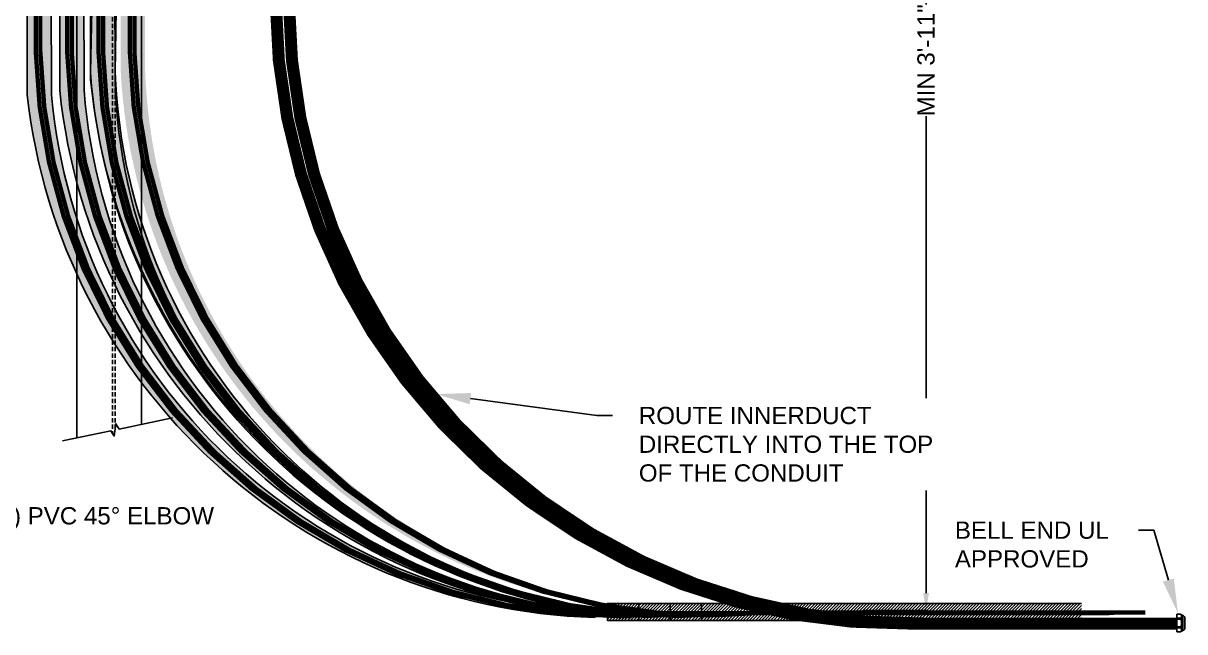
# Model space of a CAD drawing. Header units: feet. Extents: x -496 to 721, y -497 to 166.
# Drawn here: x -223.9 to -156.6, y -185.3 to -150 of the extents above; entities that cross this region are included whole.
import ezdxf
from ezdxf import colors
from ezdxf.entities.mleader import LeaderData, LeaderLine
from ezdxf.math import Vec2, Vec3

# ---------------------------------------------------------------- set-up
doc = ezdxf.new("R2010")
doc.units = ezdxf.units.FT
doc.header["$MEASUREMENT"] = 0
doc.linetypes.add('HIDDEN', pattern=[0.375, 0.25, -0.125])
for name, color, linetype in [('Cable Gland', 4, 'Continuous'), ('DC Homerun', 8, 'Continuous'), ('E-COND-PVC', 4, 'Continuous'), ('G-ANNO-TEXT', 1, 'Continuous'), ('G-TEXT', 7, 'Continuous'), ('PV-MESS-CABL', 102, 'Continuous'), ('S-BEAM', 7, 'Continuous'), ('STRINGS', 10, 'Continuous')]:
    doc.layers.add(name, color=color, linetype=linetype)
doc.styles.add('NEI-A', font='arial.ttf')
doc.dimstyles.new('NEI-A', dxfattribs={"dimtxt": 0.1, "dimasz": 0.125, "dimexe": 0.0625, "dimexo": 0.0625, "dimgap": 0.0625, "dimtad": 0, "dimtih": 1, "dimtoh": 1, "dimdec": 4, "dimzin": 3, "dimdsep": 46, "dimlunit": 4, "dimtxsty": 'NEI-A', "dimcen": 0, "dimadec": 0, "dimazin": 0, "dimtfac": 0.75, "dimtdec": 4, "dimtofl": 0, "dimtmove": 0, "dimatfit": 3, "dimfxl": 1, "dimfrac": 1, "dimtolj": 1, "dimtzin": 0, "dimarcsym": 0})
pattern_1 = [(45, (-256.286349829476, -215.4737048939846), (-0.08838834764831845, 0.08838834764831845), [])]

# ---------------------------------------------------------------- blocks, each defined once
blk = doc.blocks.new('*D35')
at = {"layer": 'Defpoints', "color": 0, "transparency": 16777216}
for p in [(-207.6411333157563, -137.2034807691458), (-175.267101611541, -184.106517196467), (-171.5834252073009, -184.106517196467)]:
    blk.add_point(p, dxfattribs=at)
at = {"layer": 'G-ANNO-TEXT', "color": 0, "lineweight": -2, "transparency": 16777216}
for p, q in [((-207.5786333157563, -137.2034807691458), (-171.5209252073009, -137.2034807691457)), ((-171.5834252073009, -138.2034807691457), (-171.5834252073009, -148.9718129655996)), ((-171.5834252073009, -183.106517196467), (-171.5834252073009, -155.4351485726937)), ((-175.204601611541, -184.106517196467), (-171.5209252073009, -184.106517196467))]:
    blk.add_line(p, q, dxfattribs=at)
at = {"layer": 'G-ANNO-TEXT', "color": 0, "transparency": 16777216}
for points in [[(-171.7500918739676, -138.2034807691457), (-171.4167585406343, -138.2034807691457), (-171.5834252073009, -137.2034807691457)], [(-171.7500918739676, -183.106517196467), (-171.4167585406343, -183.106517196467), (-171.5834252073009, -184.106517196467)]]:
    blk.add_solid(points, dxfattribs=at)
at = {"layer": 'G-ANNO-TEXT', "color": 0, "transparency": 16777216, "insert": (-171.5834252073009, -152.2034807691466), "char_height": 1, "attachment_point": 5, "rotation": 90, "style": 'NEI-A'}
blk.add_mtext('\\A1;MIN 3\'-11"', dxfattribs=at)
blk = doc.blocks.new('Bell End')
at = {"layer": 'E-COND-PVC', "linetype": 'Continuous'}
for points in [[(-0.6116931442463169, 0), (0.6116931442463169, 0), (0.6116931442463169, 0.2706905371003643), (0.5492212916958579, 0.3227608262011614), (-0.5492212916959502, 0.3227608262011614), (-0.6116931442463169, 0.2680979552195737), (-0.6116931442463169, 0)], [(-0.5804572179710377, 0.295429390710396), (-0.5440361279341985, 0.3123592627514711), (-0.4763478756960851, 0.3227608262011614), (-0.4268857864394917, 0.3175600444762097), (-0.3774236971825076, 0.2967412996139274), (-0.3410026071458603, 0.2706905371003643), (-0.2733143549075621, 0.2706905371003643), (-0.2004409389076969, 0.2967412996139274), (-0.1148587907524501, 0.3156564900163517), (-0.002592581880925593, 0.3227608262011614), (0.1327526866694981, 0.3123592627514711), (0.200440938907704, 0.2967412996139274), (0.2733143549075621, 0.2706905371003643), (0.3357862074578293, 0.2706905371003643), (0.3722385334209477, 0.2967412996139274), (0.4398955497329737, 0.3227608262011614), (0.507583801971272, 0.3227608262011614), (0.544036127934298, 0.3123592627514711), (0.6116931442463169, 0.2680979552195737)], [(-0.5492212916959502, 0.374831115301788), (-0.5388197282462528, 0.4268701684762561), (-0.507583801971272, 0.4737240578886883), (-0.4659463122464871, 0.4997748204024504), (-0.4242775865954229, 0.510176383851956), (0.4138760231459315, 0.510176383851956), (0.4659463122466931, 0.4997748204024504), (0.507583801971272, 0.4737240578886883), (0.5388197282463594, 0.4268701684762561), (0.5492212916958579, 0.374831115301788)], [(-0.5492212916959502, 0.374831115301788), (0.5492212916958579, 0.374831115301788), (0.5492212916958579, 0.3227608262011614)], [(-0.5492212916959502, 0.374831115301788), (-0.5492212916959502, 0.3227608262011614)], [(0.42427758659543, 0.510176383851956), (0.42427758659543, 0.5518138735767337), (-0.4242775865954229, 0.5518138735767337), (-0.4242775865954229, 0.510176383851956)], [(-0.3410026071458603, 0.2706905371003643), (-0.3410026071458603, 0)], [(-0.2733143549075621, 0.2706905371003643), (-0.2733143549075621, 0)], [(0.2733143549075621, 0.2706905371003643), (0.2733143549075621, 0)], [(0.3357862074578293, 0.2706905371003643), (0.3357862074578293, 0)]]:
    blk.add_lwpolyline(points, dxfattribs=at)

msp = doc.modelspace()

# ---------------------------------------------------------------- hatches: boundary and pattern name
at = {"layer": 'Cable Gland', "transparency": 33554513}
h = msp.add_hatch(color=256, dxfattribs=at)
h.dxf.hatch_style = 1
h.paths.add_polyline_path([(-216.9851812992715, -121.0729957936842), (-218.2338211299052, -121.0729957936842), (-218.2208085361367, -112.4510060544621), (-217.0094708309557, -112.4510060544621)])
edge = h.paths.add_edge_path()
edge.add_arc((-184.23068218448, -151.5407026781418), 32.67344405078563, 182.300499146165, 265.0127266527176)
edge.add_line((-187.0711305251029, -184.0904461389441), (-187.0776586076868, -184.1986324192608))
edge.add_arc((-185.1274615454554, -151.0427172503209), 33.21321994735708, 183.1231195936409, 266.63379918423567, ccw=False)
edge.add_line((-218.2913521400756, -152.8522309694349), (-218.2357854652587, -122.3961373345251))
edge.add_line((-218.2357854652587, -122.3961373345232), (-216.9815146370624, -122.3961373345232))
edge.add_line((-216.9815146370624, -122.3961373345232), (-216.8777929246503, -152.8522309694331))
h = msp.add_hatch(color=256, dxfattribs=at)
h.dxf.hatch_style = 1
h.paths.add_polyline_path([(-218.7305100450453, -121.245049488693), (-219.979149875679, -121.245049488693), (-219.9661372819105, -112.9260994738947), (-218.7547995767295, -112.9260994738947)])
edge = h.paths.add_edge_path()
edge.add_arc((-185.9176244336672, -151.5795526749757), 32.75216413410644, 183.0589591244522, 266.3278307203674)
edge.add_line((-188.0153211361599, -184.2644715828123), (-188.0218492187437, -184.4808429620521))
edge.add_arc((-186.0066710621163, -150.3832122225363), 34.15712758783004, 184.9446420932239, 266.6177399204473, ccw=False)
edge.add_line((-220.0366808858494, -153.3273243888657), (-219.9811142110325, -122.3902197251523))
edge.add_line((-219.9811142110325, -122.3902197251523), (-218.7268433828363, -122.3902197251523))
edge.add_line((-218.7268433828363, -122.3902197251523), (-218.6231216704241, -153.3273243888657))
h = msp.add_hatch(color=256, dxfattribs=at)
h.dxf.hatch_style = 1
h.paths.add_polyline_path([(-222.4094125846373, -121.2606708740554), (-223.6580524152691, -121.2606708740554), (-223.6450398215025, -113.8081918654611), (-222.4337021163196, -113.8081918654611)])
edge = h.paths.add_edge_path()
edge.add_arc((-189.4436091083267, -151.2267579757267), 32.99350991544048, 185.1866985614332, 268.0886880873292)
edge.add_line((-190.5440251252771, -184.2019119727888), (-190.8175139183536, -184.518945325281))
edge.add_arc((-189.7812369482967, -150.3855618511466), 34.14911034494067, 186.4291922304553, 268.2610553386736, ccw=False)
edge.add_line((-223.7155834254395, -154.2094167804321), (-223.6600167506226, -122.3856708740554))
edge.add_line((-223.6600167506226, -122.3856708740554), (-222.4057459224264, -122.3856708740554))
edge.add_line((-222.4057459224282, -122.3856708740554), (-222.302024210016, -154.2094167804321))
h = msp.add_hatch(color=256, dxfattribs=at)
h.dxf.hatch_style = 1
h.paths.add_polyline_path([(-220.5246687418717, -121.2650233400859), (-221.7733085725054, -121.2650233400859), (-221.7602959787368, -113.5252559459191), (-220.5489582735559, -113.5252559459191)])
edge = h.paths.add_edge_path()
edge.add_arc((-187.5130172820741, -151.3611183644412), 33.00411510579842, 184.4580154341912, 268.0201182714204)
edge.add_line((-188.6532625397072, -184.3455306628171), (-188.7078498969263, -184.5419187395005))
edge.add_arc((-187.8503625433482, -150.3885190715032), 34.16416241390077, 185.9440753541266, 268.56178045317074, ccw=False)
edge.add_line((-221.8308395826739, -153.9264808608918), (-221.775272907857, -122.4101947579425))
edge.add_line((-221.7752729078588, -122.4101947579406), (-220.5210020796626, -122.4101947579406))
edge.add_line((-220.5210020796626, -122.4101947579406), (-220.4172803672504, -153.92648086089))
at = {"layer": 'E-COND-PVC', "transparency": 33554523}
h = msp.add_hatch(dxfattribs=at)
h.set_pattern_fill('ANSI31', color=256)
h.set_pattern_definition(pattern_1)
h.paths.add_polyline_path([(-186.4285962171311, -183.7040832799253), (-162.5792693553763, -183.7040743271796), (-162.5792689550858, -184.6890743271783), (-186.4285958168425, -184.6890832799259)])

# ---------------------------------------------------------------- linework, layer by layer
at = {"layer": 'DC Homerun'}
for points in [[(-219.1649991471936, -112.3103006853985), (-220.0451049924181, -152.8981210908937, 0.3758162321898771), (-188.0218492187419, -184.4808429620502), (-188.0153211361599, -184.2644715828123, -0.3845489982610268), (-218.6176282675992, -152.8633278160728), (-217.9536614420108, -112.3103006853985)], [(-219.9661372819105, -112.9260994738947), (-220.0366808858494, -153.3273243888657, 0.3600745292384017), (-188.7078498969263, -184.5419187394987), (-188.6532625397072, -184.3455306628171, -0.3880132860020579), (-218.6231216704259, -153.3273243888657), (-218.7547995767295, -112.9260994738947)], [(-223.6450398215025, -113.8081918654611), (-223.7155834254395, -154.2094167804321, 0.3730487183078005), (-190.8175139183536, -184.518945325281), (-190.5440251252771, -184.2019119727888, -0.3783771516432274), (-222.302024210016, -154.2094167804321), (-222.4337021163196, -113.8081918654611)]]:
    msp.add_lwpolyline(points, format="xyb", close=True, dxfattribs=at)
msp.add_lwpolyline([(-188.6532625397072, -184.3455306628171, -0.3816734094969246), (-220.4172803672504, -153.9264808608918), (-220.5489582735559, -113.5252559459191), (-221.7602959787368, -113.5252559459191), (-221.8308395826739, -153.9264808608918, 0.3769598006186622), (-188.7078498969263, -184.5419187394987)], format="xyb", dxfattribs=at)
at = {"layer": 'G-TEXT', "flags": 128}
msp.add_lwpolyline([(-221.6592207303606, -174.2823653950441), (-218.8639105569459, -173.6913339393145), (-218.6705702645781, -174.0014821442278), (-218.5680659312079, -173.2777540376214), (-218.3747256388419, -173.5879022425329), (-215.2814154832454, -172.9338626222893)], dxfattribs=at)
at = {"layer": 'PV-MESS-CABL'}
for points in [[(-177.2326373901874, -184.6890743271783), (-190.0668690223761, -184.6890832799259), (-190.0668694226647, -183.7040832799253), (-177.186182705937, -183.7040743271796)], [(-177.2326373901874, -184.6890743271783), (-188.2477324196084, -184.6890832799259), (-188.2477328198988, -183.7040832799253), (-177.186182705937, -183.7040743271796)], [(-177.2326373901874, -184.6890743271783), (-186.4285958168425, -184.6890832799259), (-186.4285962171311, -183.7040832799253), (-177.186182705937, -183.7040743271796)], [(-162.579269155231, -184.6890743271783), (-184.6094592140748, -184.6890832799259), (-184.6094596143653, -183.7040832799253), (-162.579269155231, -183.7040743271796)]]:
    msp.add_lwpolyline(points, dxfattribs=at)
at = {"layer": 'S-BEAM'}
for p, q in [((-220.829881867076, -115.2034807691475), (-220.829881867076, -174.1070126344389)), ((-217.079881867076, -115.2034807691475), (-217.079881867076, -173.3141246107539))]:
    msp.add_line(p, q, dxfattribs=at)
at = {"layer": 'S-BEAM', "linetype": 'HIDDEN'}
for p, q in [((-218.770516531406, -115.2034807691475), (-218.770516531406, -173.8411526295445)), ((-218.6193180978939, -115.2034807691475), (-218.6193180978939, -173.6396180909237))]:
    msp.add_line(p, q, dxfattribs=at)

# ---------------------------------------------------------------- dimensions: what is measured, and where the dimension line sits
at = {"layer": 'G-ANNO-TEXT'}
dim = msp.add_linear_dim(base=(-171.5834252073009, -184.106517196467), p1=(-207.6411333157562, -137.2034807691457), p2=(-175.267101611541, -184.1065171964669), angle=90, text='MIN <>', dimstyle='NEI-A', override={"dimtxt": 1, "dimasz": 1, "dimdec": 0}, dxfattribs=at)
dim.commit()
dim.dimension.update_dxf_attribs({"geometry": '*D35', "text_midpoint": (-171.5834252073009, -152.2034807691466), "dimtype": 160, "text_rotation": 90})

# ---------------------------------------------------------------- next in the draw order: leaders
ml = msp.add_multileader_mtext('Standard', dxfattribs=at)
ml.set_content('\\pxql,t3.00005;ROUTE INNERDUCT DIRECTLY INTO THE TOP OF THE CONDUIT ', color=256, style='NEI-A')
ml.set_leader_properties()
ml.build(insert=Vec2(0, 0))
ml.multileader.update_dxf_attribs({"dogleg_length": 3.071462534574611, "arrow_head_size": 2})
ctx = ml.context
ctx.base_point, ctx.char_height, ctx.arrow_head_size, ctx.landing_gap_size, ctx.plane_origin = Vec3(-189.778483238296, -172.8108481443965), 1, 2, 1.535731267287299, Vec3(595.0510818608886, -727.0734659743707)
notes = []
notes.append((ctx, [(0, (1, 1, 0), (-190.6781643426443, -172.8108481443965), (1, 0), 0.8996811043483568, [(1, [(-199.9920486465585, -171.5609674177235)], 0, [])])]))
ctx.mtext.insert, ctx.mtext.width, ctx.mtext.flow_direction = Vec3(-188.2427519710077, -172.3023215413946), 19.17952860951821, 5
ctx.mtext.has_bg_fill, ctx.mtext.bg_color, ctx.mtext.bg_scale_factor, ctx.mtext.bg_transparency, ctx.mtext.use_window_bg_color = 1, -1073741824, 1.5, 0, 1
ml = msp.add_multileader_mtext('Standard', dxfattribs=at)
ml.set_content('(TYP.) PVC 45%%D ELBOW', color=256, style='NEI-A')
ml.set_leader_properties()
ml.build(insert=Vec2(0, 0))
ml.multileader.update_dxf_attribs({"dogleg_length": 3.071462534574611, "arrow_head_size": 2})
ctx = ml.context
ctx.base_point, ctx.char_height, ctx.arrow_head_size, ctx.landing_gap_size, ctx.plane_origin = Vec3(-229.5459093436322, -178.7674795488188), 1, 2, 1.535731267287299, Vec3(538.2343202441821, -710.3705469419824)
ctx.text_align_type = 2
notes.append((ctx, [(0, (1, 1, 0), (-230.4455904479805, -178.7674795488188), (1, 0), 0.8996811043483568, [(1, [(-231.2236697006706, -173.4860284339125)], 0, [])])]))
ctx.mtext.insert, ctx.mtext.width, ctx.mtext.defined_height, ctx.mtext.alignment, ctx.mtext.flow_direction = Vec3(-212.8798915824832, -178.1204809130745), 15.25336887740551, 2.037845193673647, 3, 5
ctx.mtext.has_bg_fill, ctx.mtext.bg_color, ctx.mtext.bg_scale_factor, ctx.mtext.bg_transparency, ctx.mtext.use_window_bg_color = 1, -1073741824, 1.5, 0, 1
ml = msp.add_multileader_mtext('Standard', dxfattribs=at)
ml.set_content('\\pxql,t3.00005;BELL END UL \\PAPPROVED', color=256, style='NEI-A')
ml.set_leader_properties()
ml.build(insert=Vec2(0, 0))
ml.multileader.update_dxf_attribs({"dogleg_length": 3.071462534574611, "arrow_head_size": 2})
ctx = ml.context
ctx.base_point, ctx.char_height, ctx.arrow_head_size, ctx.landing_gap_size, ctx.plane_origin = Vec3(-171.1182504146914, -179.4610975781402), 1, 2, 1.535731267287299, Vec3(623.7766508403961, -729.3351889716437)
ctx.text_align_type = 2
notes.append((ctx, [(1, (1, 1, 0), (-158.3701627102841, -179.4610975781402), (-1, 0), 0.8996811043483568, [(1, [(-156.976296480067, -184.2709609875369)], 0, [])])]))
ctx.mtext.insert, ctx.mtext.width, ctx.mtext.alignment, ctx.mtext.flow_direction = Vec3(-160.805575081919, -178.9525709751383), 9.107990077471399, 3, 5
ctx.mtext.has_bg_fill, ctx.mtext.bg_color, ctx.mtext.bg_scale_factor, ctx.mtext.bg_transparency, ctx.mtext.use_window_bg_color = 1, -1073741824, 1.5, 0, 1
for ctx, leaders in notes:
    for number, flags, end, landing, length, lines in leaders:
        leader = LeaderData()
        leader.index, (leader.has_last_leader_line, leader.has_dogleg_vector, leader.attachment_direction) = number, flags
        leader.last_leader_point, leader.dogleg_vector, leader.dogleg_length = Vec3(end), Vec3(landing), length
        for number, points, colour, breaks in lines:
            line = LeaderLine()
            line.index, line.vertices, line.color, line.breaks = number, Vec3.list(points), colors.encode_raw_color(colour), breaks
            leader.lines.append(line)
        ctx.leaders.append(leader)

# ---------------------------------------------------------------- next in the draw order: hatches: boundary and pattern name
at = {"layer": 'E-COND-PVC', "transparency": 33554523}
h = msp.add_hatch(dxfattribs=at)
h.set_pattern_fill('ANSI31', color=256)
h.set_pattern_definition(pattern_1)
h.paths.add_polyline_path([(-190.0668694226647, -183.7040832799253), (-162.5792693553763, -183.7040743271796), (-162.5792689550858, -184.6890743271783), (-190.0668690223761, -184.6890832799259)])
h = msp.add_hatch(dxfattribs=at)
h.set_pattern_fill('ANSI31', color=256)
h.set_pattern_definition(pattern_1)
h.paths.add_polyline_path([(-188.2477328198988, -183.7040832799253), (-162.5792693553763, -183.7040743271796), (-162.5792689550858, -184.6890743271783), (-188.2477324196084, -184.6890832799259)])

# ---------------------------------------------------------------- next in the draw order: linework, layer by layer
at = {"layer": 'STRINGS', "color": 7}
for points in [[(-160.948318663412, -184.2632275007531, 0.25, 0.25, 0), (-186.4518280716934, -184.2632275007531, 0.25, 0.25, -0.4366139203782633), (-223.2192825472598, -151.6997951944963, 0.25, 0.25, 0), (-223.2192825472598, -113.8398397117185, 0, 0, 0)], [(-184.6326914689257, -184.2632275007531, 0.25, 0.25, -0.4366139203782633), (-221.4001459444921, -151.6997951944963, 0.25, 0.25, 0), (-221.4001459444921, -113.8398397117185, 0, 0, 0)], [(-182.8135548661598, -184.2632275007531, 0.25, 0.25, -0.4366139203782633), (-219.5810093417263, -151.6997951944963, 0.25, 0.25, 0), (-219.5810093417263, -113.8398397117185, 0, 0, 0)], [(-159.1343828423728, -184.2354435145103, 0.25, 0.25, 0), (-180.9996190451188, -184.2354435145103, 0.25, 0.25, -0.4366139203782633), (-217.7670735206852, -151.6720112082535, 0.25, 0.25, 0), (-217.7670735206852, -113.8120557254756, 0, 0, 0)]]:
    msp.add_lwpolyline(points, format="xyseb", dxfattribs=at)
at = {"layer": 'STRINGS'}
for points, const_width in [([(-160.682761687835, -184.2598656233608), (-186.1862710961145, -184.2598656233608, -0.4366139203782633), (-222.9537255716809, -151.696433317104), (-222.9537255716828, -113.8364778343262)], 0.25), ([(-184.3671344933487, -184.2598656233608, -0.4366139203782633), (-221.1345889689151, -151.696433317104), (-221.1345889689151, -113.8364778343262)], 0.25), ([(-182.547997890581, -184.2598656233608, -0.4366139203782633), (-219.3154523661474, -151.696433317104), (-219.3154523661492, -113.8364778343262)], 0.25), ([(-158.8688258667939, -184.232081637118), (-180.73406206954, -184.232081637118, -0.4366139203782633), (-217.5015165451064, -151.6686493308612), (-217.5015165451082, -113.8086938480833)], 0.25), ([(-157.0307644584977, -184.8707056619992), (-171.7698660014689, -184.8707056619992, -0.4165783171483772), (-208.5373204770353, -148.8430511948668), (-208.5373204770372, -114.4473178729645)], 0.7)]:
    msp.add_lwpolyline(points, format="xyb", dxfattribs=dict(at, const_width=const_width))
at = {"layer": 'STRINGS', "color": 7, "const_width": 0.7}
msp.add_lwpolyline([(-157.0551813461448, -184.8707056619992), (-172.5307907701085, -184.8707056619992, -0.4165783171483772), (-209.2982452456749, -148.8430511948668), (-209.2982452456768, -114.4473178729645)], format="xyb", dxfattribs=at)

# ---------------------------------------------------------------- next in the draw order: block references
at = {"xscale": 0.8280875158883191, "yscale": 0.8280875158883191, "zscale": 0.8280875158883191, "rotation": 270}
msp.add_blockref('Bell End', (-157.0375805854424, -184.8417413095235), dxfattribs=at)

doc.saveas('drawing.dxf')
